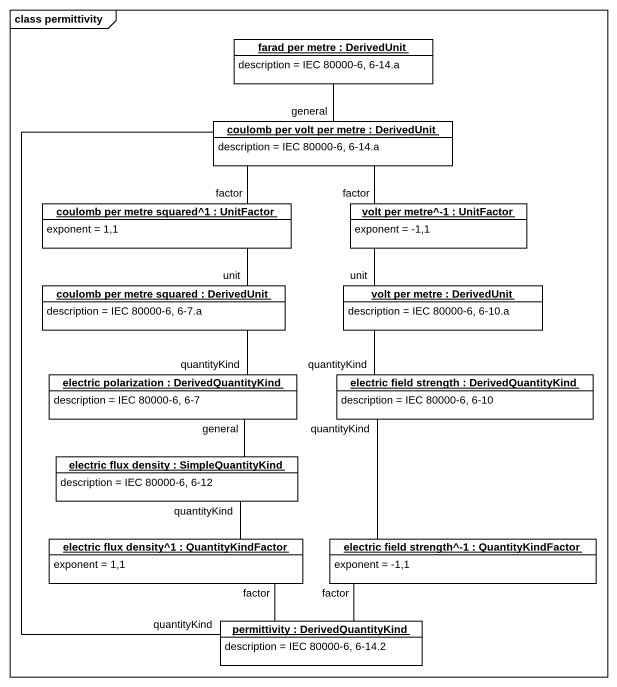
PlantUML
@startuml
mainframe class permittivity
hide circle
hide empty members
object "farad per metre : DerivedUnit" as farad_per_metre #FFFFFF {
  description = IEC 80000-6, 6-14.a
}
object "coulomb per volt per metre : DerivedUnit" as coulomb_per_volt_per_metre #FFFFFF {
  description = IEC 80000-6, 6-14.a
}
object "coulomb per metre squared^1 : UnitFactor" as coulomb_per_metre_squared_1 #FFFFFF {
  exponent = 1,1
}
object "volt per metre^-1 : UnitFactor" as volt_per_metre_1 #FFFFFF {
  exponent = -1,1
}
object "coulomb per metre squared : DerivedUnit" as coulomb_per_metre_squared #FFFFFF {
  description = IEC 80000-6, 6-7.a
}
object "volt per metre : DerivedUnit" as volt_per_metre #FFFFFF {
  description = IEC 80000-6, 6-10.a
}
object "electric polarization : DerivedQuantityKind" as electric_polarization #FFFFFF {
  description = IEC 80000-6, 6-7
}
object "electric field strength : DerivedQuantityKind" as electric_field_strength #FFFFFF {
  description = IEC 80000-6, 6-10
}
object "electric flux density : SimpleQuantityKind" as electric_flux_density #FFFFFF {
  description = IEC 80000-6, 6-12
}
object "electric flux density^1 : QuantityKindFactor" as electric_flux_density_1 #FFFFFF {
  exponent = 1,1
}
object "electric field strength^-1 : QuantityKindFactor" as electric_field_strength_1 #FFFFFF {
  exponent = -1,1
}
object "permittivity : DerivedQuantityKind" as permittivity #FFFFFF {
  description = IEC 80000-6, 6-14.2
}
coulomb_per_volt_per_metre -up- farad_per_metre : general
coulomb_per_volt_per_metre -- permittivity : quantityKind
coulomb_per_metre_squared_1 -right- coulomb_per_volt_per_metre : factor
volt_per_metre_1 -up- coulomb_per_volt_per_metre : factor
coulomb_per_metre_squared -up- coulomb_per_metre_squared_1 : unit
coulomb_per_metre_squared -- electric_polarization : quantityKind
volt_per_metre -up- volt_per_metre_1 : unit
volt_per_metre -- electric_field_strength : quantityKind
electric_field_strength -- electric_field_strength_1 : quantityKind
electric_flux_density -up- electric_polarization : general
electric_flux_density -- electric_flux_density_1 : quantityKind
electric_flux_density_1 -right- permittivity : factor
electric_field_strength_1 -left- permittivity : factor
@enduml
